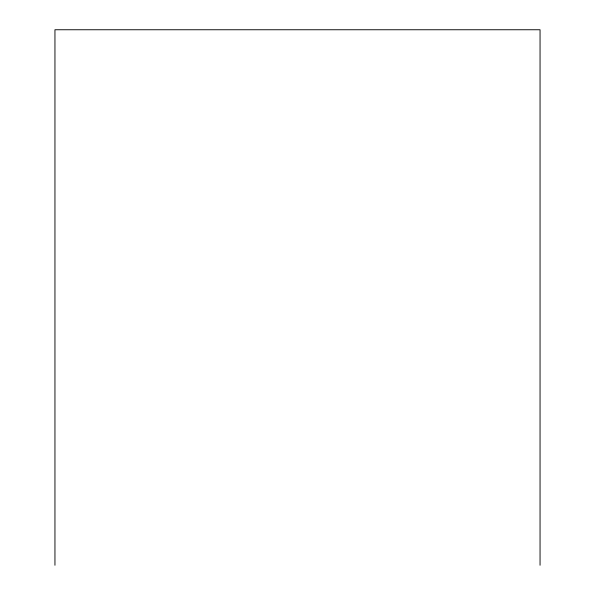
<?xml version="1.0" encoding="UTF-8"?>
<svg xmlns="http://www.w3.org/2000/svg" width="595" height="595" viewBox="0 0 595 595"><rect width="100%" height="100%" fill="white"/><g stroke="black" fill="none" stroke-linecap="round" stroke-linejoin="round"><path stroke-width="0.89" d="M540.052 565.25L540.052 29.75L54.948 29.75L54.948 565.25"/></g></svg>
